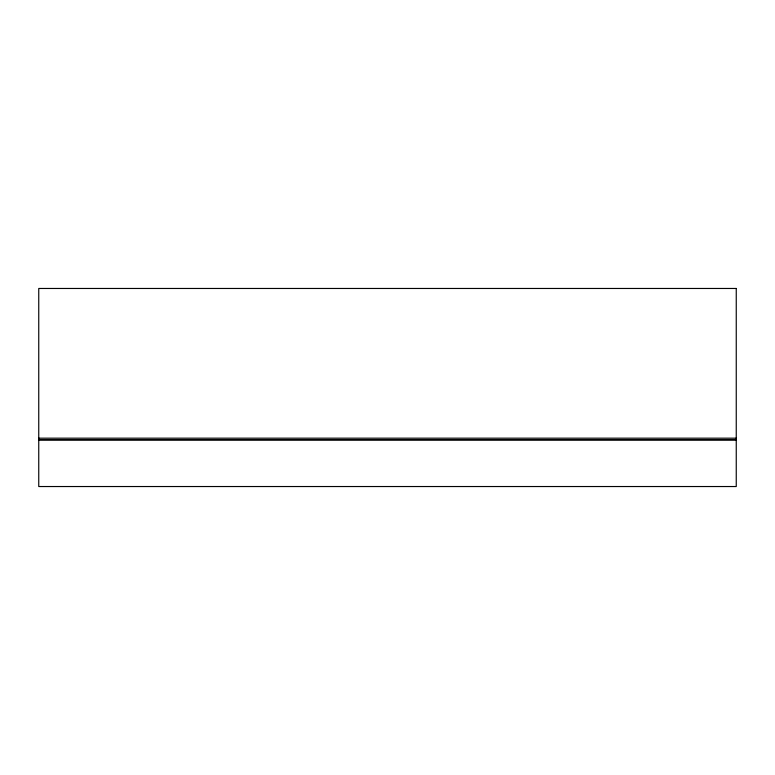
<?xml version="1.0" encoding="UTF-8"?>
<svg xmlns="http://www.w3.org/2000/svg" width="775" height="775" viewBox="0 0 775 775"><rect width="100%" height="100%" fill="white"/><g stroke="black" fill="none" stroke-linecap="round" stroke-linejoin="round"><path stroke-width="1.16" d="M38.75 438.175L736.25 438.175M38.75 439.609L736.25 439.609M38.75 440.035L736.25 440.035M736.25 288.465L38.75 288.465L38.75 486.535L736.25 486.535L736.25 288.465"/></g></svg>
